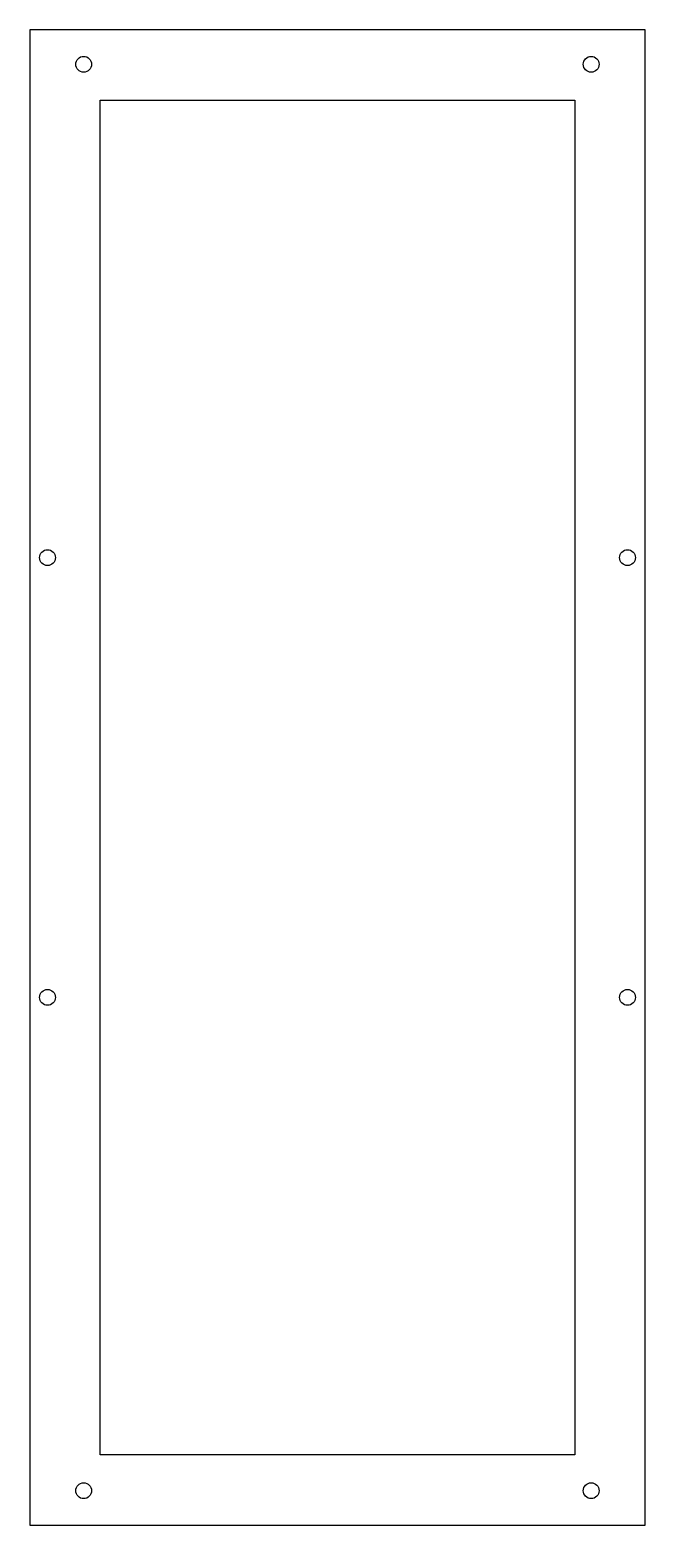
# Model space of a CAD drawing. Header units: millimetres. Extents: x -35 to 35, y -85 to 85.
import ezdxf

# ---------------------------------------------------------------- set-up
doc = ezdxf.new("R2010")
doc.units = ezdxf.units.MM

msp = doc.modelspace()

# ---------------------------------------------------------------- linework, layer by layer
for points in [[(-35, -85), (35, -85), (35, 85), (-35, 85)], [(-27, -77), (-27, 77), (27, 77), (27, -77)]]:
    msp.add_lwpolyline(points, close=True)
for centre in [(-28.88, 81.09), (28.87, 81.09), (-33, 25), (33, 25), (-33, -25), (33, -25), (-28.88, -81.09), (28.87, -81.09)]:
    msp.add_circle(centre, 0.9)

doc.saveas('drawing.dxf')
